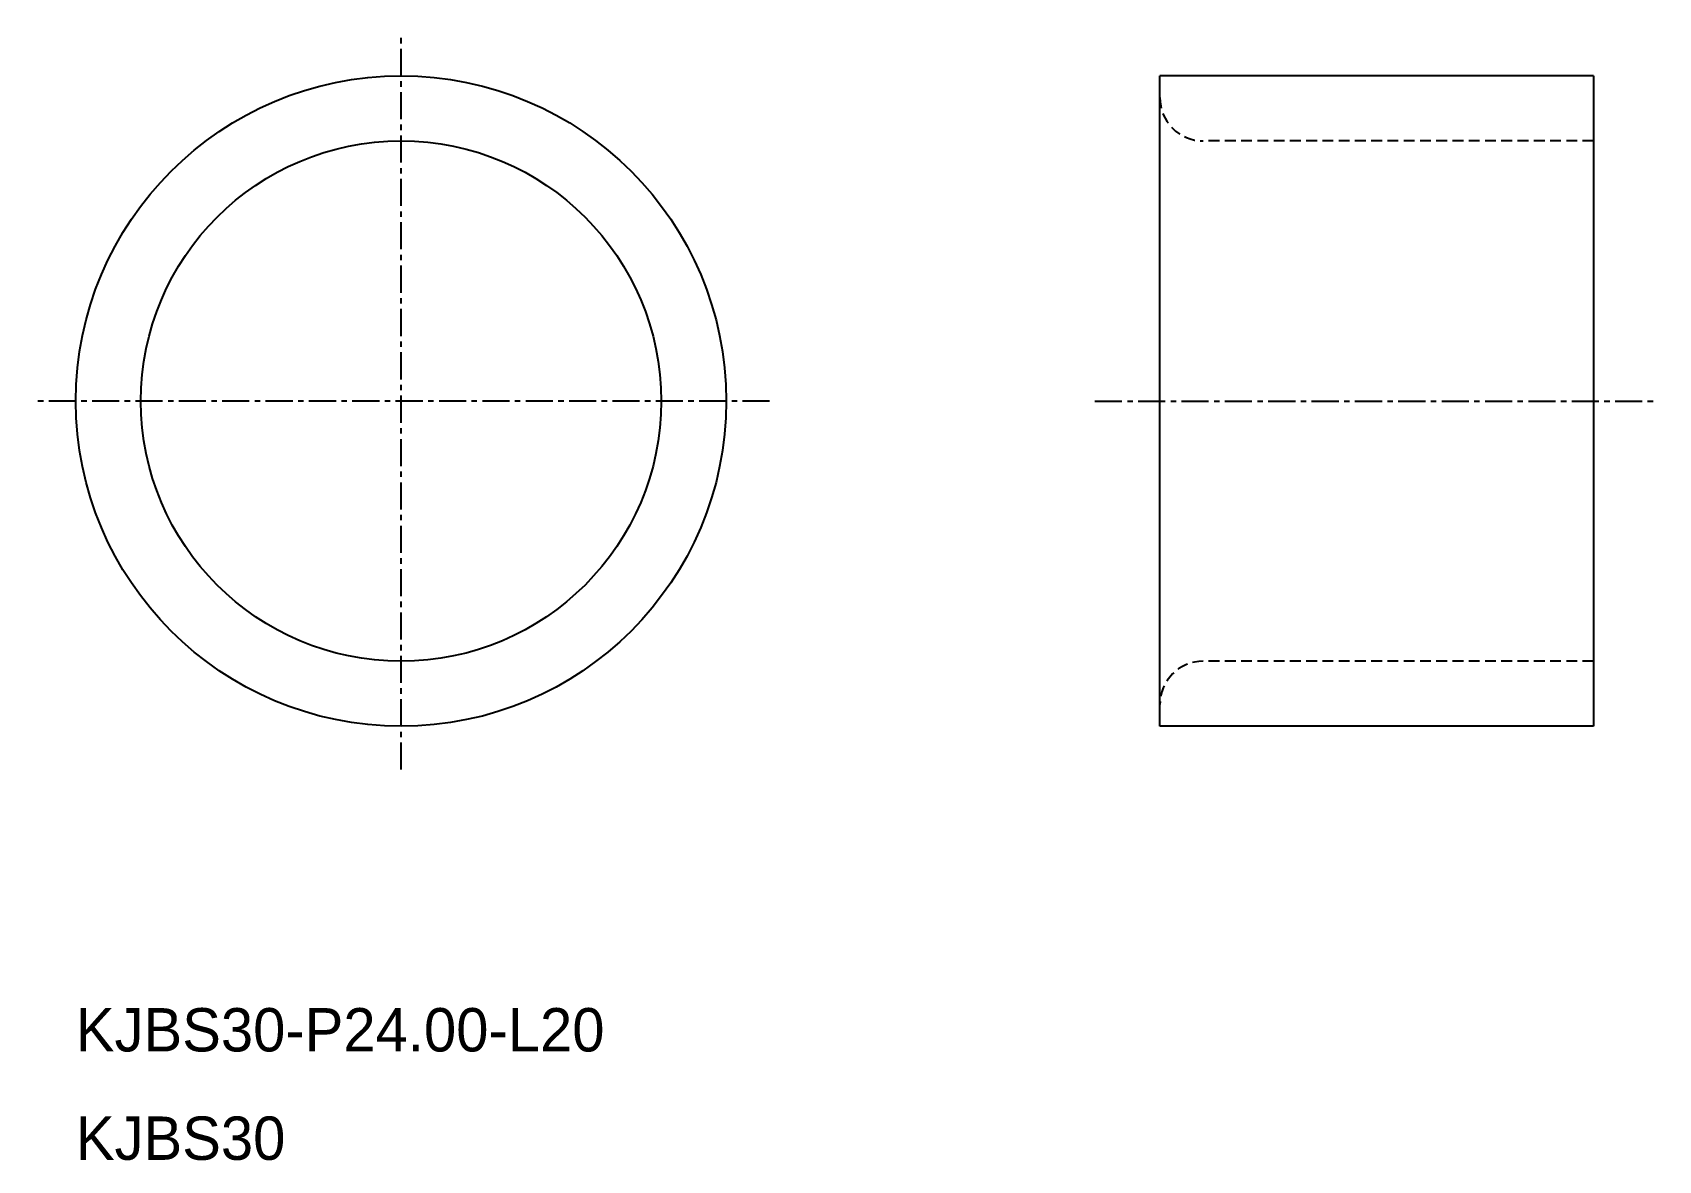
# Model space of a CAD drawing. Extents: x -1734.7 to -1659.7, y -862.4 to -810.4.
import ezdxf

# ---------------------------------------------------------------- set-up
doc = ezdxf.new("R2010")
doc.units = 0
doc.linetypes.add('CENTER', pattern=[2, 1.25, -0.25, 0.25, -0.25])
doc.linetypes.add('DASHED', pattern=[0.75, 0.5, -0.25])
doc.layers.get('0').update_dxf_attribs({"linetype": 'CONTINUOUS'})
doc.layers.add('CENTER', color=1, linetype='CENTER')

msp = doc.modelspace()

# ---------------------------------------------------------------- linework, layer by layer
at = {"color": 7, "linetype": 'CONTINUOUS'}
for p, q in [((-1662.678, -812.358), (-1682.678, -812.358)), ((-1682.678, -842.358), (-1682.678, -812.358)), ((-1662.678, -812.358), (-1662.678, -842.358)), ((-1662.678, -842.358), (-1682.678, -842.358))]:
    msp.add_line(p, q, dxfattribs=at)
at = {"color": 3, "linetype": 'DASHED'}
for p, q in [((-1662.678, -815.358), (-1680.678, -815.358)), ((-1662.678, -839.358), (-1680.678, -839.358))]:
    msp.add_line(p, q, dxfattribs=at)
at = {"color": 7, "linetype": 'CONTINUOUS'}
for radius in [15, 12]:
    msp.add_circle((-1717.678, -827.358), radius, dxfattribs=at)
at = {"color": 3, "linetype": 'DASHED'}
for centre, start, end in [((-1680.678, -813.358), 180, 270), ((-1680.678, -841.358), 90, 180)]:
    msp.add_arc(centre, 2, start, end, dxfattribs=at)
at = {"layer": 'CENTER', "color": 1, "linetype": 'CENTER'}
for p, q in [((-1717.678, -844.358), (-1717.678, -810.358)), ((-1700.678, -827.358), (-1734.678, -827.358)), ((-1685.678, -827.358), (-1659.678, -827.358))]:
    msp.add_line(p, q, dxfattribs=at)

# ---------------------------------------------------------------- texts
at = {"color": 7, "linetype": 'CONTINUOUS'}
for s, p in [('KJBS30-P24.00-L20', (-1732.678, -857.358)), ('KJBS30', (-1732.678, -862.358))]:
    msp.add_text(s, height=2, dxfattribs=at).set_placement(p)

doc.saveas('drawing.dxf')
